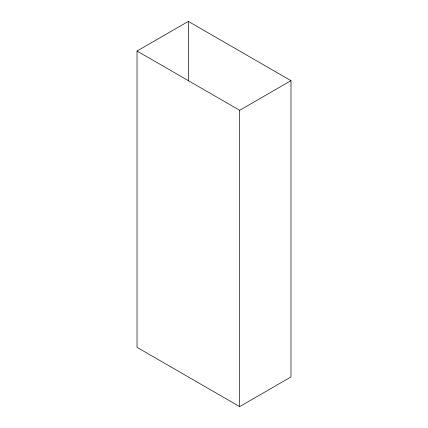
<?xml version="1.0" encoding="UTF-8"?>
<svg xmlns="http://www.w3.org/2000/svg" width="428" height="428" viewBox="0 0 428 428"><rect width="100%" height="100%" fill="white"/><g stroke="black" fill="none" stroke-linecap="round" stroke-linejoin="round"><path stroke-width="0.64" d="M137.019 51.028L188.341 21.4L290.981 80.662L290.981 376.972L239.659 406.6L137.019 347.338L137.019 51.028L239.659 110.29L290.981 80.662M239.659 110.29L239.659 406.6M188.341 21.4L188.341 80.796"/></g></svg>
